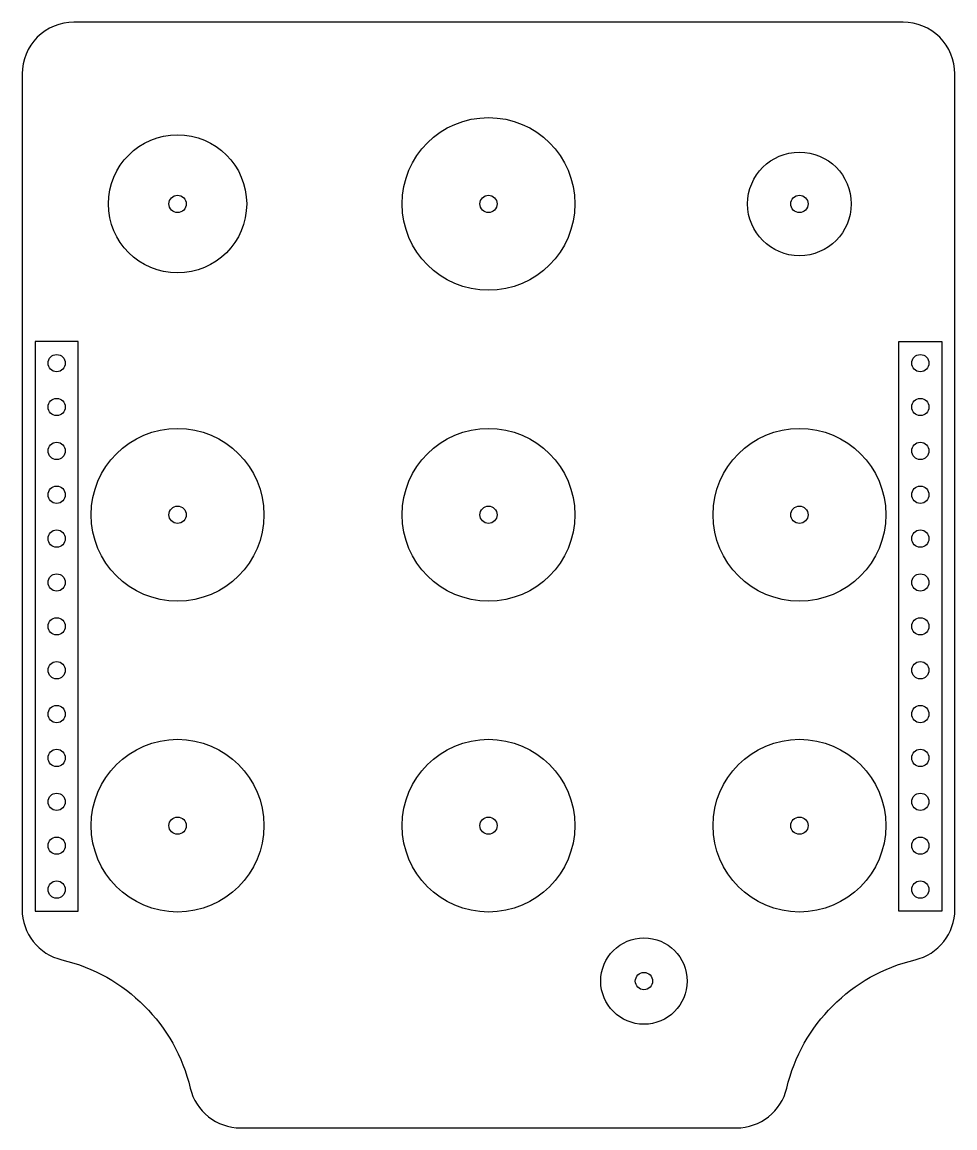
# Model space of a CAD drawing. Header units: millimetres. Extents: x -27 to 27, y -26.5 to 37.5.
import ezdxf

# ---------------------------------------------------------------- set-up
doc = ezdxf.new("R2010")
doc.units = ezdxf.units.MM
doc.layers.get('0').update_dxf_attribs({"linetype": 'CONTINUOUS'})

msp = doc.modelspace()

# ---------------------------------------------------------------- linework, layer by layer
msp.add_lwpolyline([(24.692, -16.77, 0.34754), (27, -13.851), (27, 34.527, 0.414214), (24, 37.527), (-24, 37.527, 0.414214), (-27, 34.527), (-27, -13.851, 0.34754), (-24.692, -16.77, -0.283515), (-17.27, -24.192, 0.34754), (-14.351, -26.5), (14.351, -26.5, 0.34754), (17.27, -24.192, -0.283515)], format="xyb", close=True)
for points in [[(-23.75, -13.95), (-23.75, 19.03), (-26.25, 19.03), (-26.25, -13.95)], [(23.75, -13.95), (23.75, 19.03), (26.25, 19.03), (26.25, -13.95)]]:
    msp.add_lwpolyline(points, close=True)
for centre, radius in [((0, 27), 5), ((-18, 27), 4), ((18, 27), 3), ((-18, 27), 0.5), ((0, 27), 0.5), ((18, 27), 0.5), ((-25, 17.78), 0.5), ((25, 17.78), 0.5), ((-25, 15.24), 0.5), ((25, 15.24), 0.5), ((-18, 9), 5), ((0, 9), 5), ((18, 9), 5), ((-25, 12.7), 0.5), ((25, 12.7), 0.5), ((-25, 10.16), 0.5), ((25, 10.16), 0.5), ((-18, 9), 0.5), ((0, 9), 0.5), ((18, 9), 0.5), ((-25, 7.62), 0.5), ((25, 7.62), 0.5), ((-25, 5.08), 0.5), ((25, 5.08), 0.5), ((-25, 2.54), 0.5), ((25, 2.54), 0.5), ((-25, 0), 0.5), ((25, 0), 0.5), ((-25, -2.54), 0.5), ((25, -2.54), 0.5), ((-18, -9), 5), ((0, -9), 5), ((18, -9), 5), ((-25, -5.08), 0.5), ((25, -5.08), 0.5), ((-25, -7.62), 0.5), ((25, -7.62), 0.5), ((-18, -9), 0.5), ((0, -9), 0.5), ((18, -9), 0.5), ((-25, -10.16), 0.5), ((25, -10.16), 0.5), ((-25, -12.7), 0.5), ((25, -12.7), 0.5), ((9, -18), 2.5), ((9, -18), 0.5)]:
    msp.add_circle(centre, radius)

doc.saveas('drawing.dxf')
